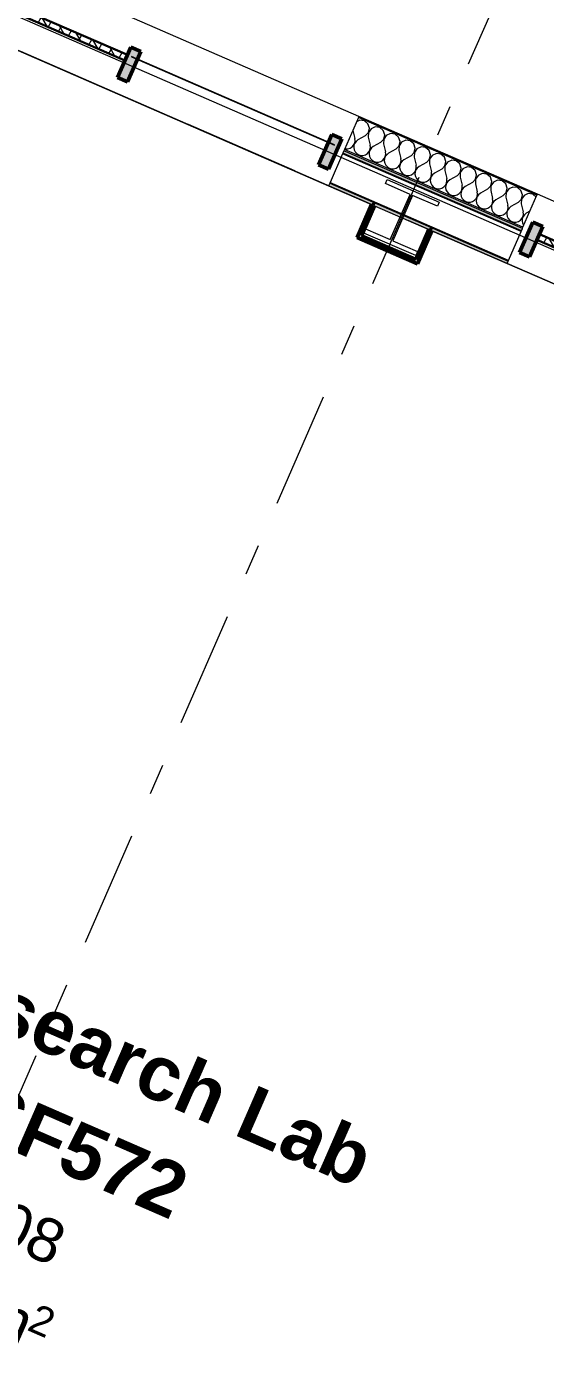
# Model space of a CAD drawing. Header units: millimetres. Extents: x -37281 to 954596, y -59787 to 956680.
# Drawn here: x 879015 to 881381, y -34470 to -28346 of the extents above; entities that cross this region are included whole.
import ezdxf
from ezdxf.enums import TextEntityAlignment as Align

# ---------------------------------------------------------------- set-up
doc = ezdxf.new("R2010")
doc.units = ezdxf.units.MM
doc.header["$MEASUREMENT"] = 0
doc.linetypes.add('Double Dashed', pattern=[1093.611073, 529.166651, -211.666656, 141.111112, -211.666656])
for name, color, linetype, lineweight, true_color in [('A-25-M_Wall_Ext_Pen_No__107', 7, 'Continuous', 15, 0xa6a6a6), ('A-25-M_Wall_Int_Pen_No__107', 7, 'Continuous', 15, 0xa6a6a6), ('A-25-M_Wall_Int_Pen_No__27', 7, 'Continuous', 50, 0x2a2a2a), ('New_A-15-MG_Structural_Grid_Phase_2_Pen_No__222', 7, 'Continuous', 13, 0x65af33), ('New_A-25-M_Curtain_Wall_Pen_No__144', 7, 'Continuous', 0, 0xc8c8c8), ('New_A-25-M_Curtain_Wall_Pen_No__165', 7, 'Continuous', 0, 0x006060), ('New_A-25-M_Curtain_Wall_Pen_No__27', 7, 'Continuous', 50, 0x2a2a2a), ('New_A-25-M_Curtain_Wall_Pen_No__43', 7, 'Continuous', 30, 0x444444), ('New_A-25-M_Wall_Ext_Pen_No__107', 7, 'Continuous', 15, 0xa6a6a6), ('New_A-35-M_FFE-Zone_Pen_No__74', 7, 'Continuous', 20, 0x606060), ('New_ArchiCAD Windows_Pen_No__103', 7, 'Continuous', 15, 0xa6a6a6), ('New_ArchiCAD Windows_Pen_No__23', 7, 'Continuous', 30, 0x2a2a2a), ('New_ArchiCAD Windows_Pen_No__63', 7, 'Continuous', 20, 0x606060)]:
    doc.layers.add(name, color=color, linetype=linetype, lineweight=lineweight, true_color=true_color)
for name, color, linetype in [('A-25-M_Wall_Int', 7, 'Continuous'), ('COLUMN.IFC Import', 7, 'Continuous'), ('New_A-15-MG_Structural_Grid_Phase_2', 7, 'Continuous'), ('New_A-20-M_Floor_Slab', 7, 'Continuous'), ('New_A-25-M_Curtain_Wall', 7, 'Continuous'), ('New_A-25-M_Wall_Ext', 7, 'Continuous'), ('New_A-35-M_FFE-Zone', 7, 'Continuous'), ('New_ArchiCAD Doors', 7, 'Continuous')]:
    doc.layers.add(name, color=color, linetype=linetype)
for name, color, linetype, lineweight in [('COLUMN.IFC Import_Pen_No__2', 8, 'Continuous', 15), ('New_A-20-M_Floor_Slab_Pen_No__89', 8, 'Continuous', 20), ('New_A-25-M_Curtain_Wall_Pen_No__1', 7, 'Continuous', 13), ('New_A-25-M_Wall_Ext_Pen_No__1', 7, 'Continuous', 13), ('New_ArchiCAD Doors_Pen_No__1', 7, 'Continuous', 13), ('New_ArchiCAD Doors_Pen_No__87', 8, 'Continuous', 20), ('New_ArchiCAD Windows_Pen_No__83', 8, 'Continuous', 20), ('New_ArchiCAD Zone Stamps_Pen_No__9', 7, 'Continuous', 13)]:
    doc.layers.add(name, color=color, linetype=linetype, lineweight=lineweight)
doc.styles.add('GENERATED_STYLE_2', font='')
doc.styles.add('GENERATED_STYLE_3', font='')
doc.styles.add('GENERATED_STYLE_4', font='')
doc.styles.get('GENERATED_STYLE_2').set_extended_font_data('Arial', bold=True)
doc.styles.get('GENERATED_STYLE_3').set_extended_font_data('Arial')
doc.styles.get('GENERATED_STYLE_4').set_extended_font_data('Swis721 BT')
pattern_1 = [(60, (864302.5, 0), (-43.30127, 25), []), (120, (864302.5, 0), (43.30127, 25), [])]

# ---------------------------------------------------------------- blocks, each defined once
blk = doc.blocks.new('Research Lab_INB 2308_73_2', base_point=(878207.4, -32607.4))
at = {"layer": 'New_A-35-M_FFE-Zone_Pen_No__74', "linetype": 'Continuous'}
for p, q in [((880588.2, -29156.8), (878988.3, -28459.1)), ((880522.3, -29307.7), (880588.2, -29156.8)), ((880797.6, -29427.7), (880522.3, -29307.7)), ((880863.4, -29276.8), (880797.6, -29427.7)), ((883418.7, -30391), (880863.4, -29276.8))]:
    blk.add_line(p, q, dxfattribs=at)
at = {"layer": 'New_ArchiCAD Zone Stamps_Pen_No__9'}
for tag, height, style, p in [('ROOM_NAME', 250, 'GENERATED_STYLE_2', (878521.7, -32504.4)), ('zoneNameLine2', 250, 'GENERATED_STYLE_2', (878333.3, -32936.5)), ('ROOM_NUMBER', 200, 'GENERATED_STYLE_3', (878144.9, -33357.2)), ('measuredAreaCode', 200, 'GENERATED_STYLE_3', (877987.8, -33717.3)), ('DUMMY_649', 200, 'GENERATED_STYLE_3', (878295.3, -33851.4)), ('DUMMY_650', 200, 'GENERATED_STYLE_3', (878784.6, -34064.8)), ('DUMMY_651', 133.3, 'GENERATED_STYLE_3', (879063.9, -34171.3))]:
    blk.add_attdef(tag, text='', height=height, rotation=336.44041, dxfattribs=dict(at, style=style)).set_placement(p, align=Align.TOP_LEFT)
blk = doc.blocks.new('Slab_14_2', base_point=(829422.8, -33019))
at = {"layer": 'New_A-20-M_Floor_Slab_Pen_No__89', "linetype": 'Continuous', "flags": 128}
blk.add_lwpolyline([(835797.7, -36246.6), (846609.8, -40961.2), (845513.8, -43474.6), (849166.7, -45067.5), (849455.5, -44405), (854577.7, -46638.6), (853018.9, -50213.5), (857347.6, -52101), (859874.2, -46306.9), (865370.5, -48703.5), (865314.1, -48832.8), (876789.2, -53836.5), (882242.3, -41330.7), (881288.2, -40914.7), (882070.4, -39120.9), (882663.1, -39379.3), (882878.6, -38885), (883240, -39042.6), (884524.6, -36096.6), (881673.5, -34853.4), (883643.6, -30335.3), (875291.9, -26693.5), (875235.6, -26822.8), (866165.9, -22868)], dxfattribs=at)
blk = doc.blocks.new('Curtain Wall_30_2', base_point=(864302.5, 0))
at = {"layer": 'New_A-25-M_Curtain_Wall', "linetype": 'Continuous', "lineweight": 0, "true_color": 0x000000}
h = blk.add_hatch(dxfattribs=at)
h.set_pattern_fill('Batt_Insulation_0002', color=178, style=0, pattern_type=2)
h.set_pattern_definition(pattern_1)
h.paths.add_polyline_path([(881766.6, -29471.9), (881354, -29292.4), (881342.8, -29318.1), (881755.5, -29497.5)])
at = {"layer": 'New_A-25-M_Curtain_Wall_Pen_No__144', "linetype": 'Continuous'}
for points in [[(881323.5, -29237.1), (881263.3, -29375.6), (881309.1, -29395.6), (881369.3, -29257.1)], [(881827.8, -29456.5), (881782, -29436.6), (881721.8, -29575), (881767.6, -29595)], [(882240.5, -29636), (882180.3, -29774.5), (882226.1, -29794.4), (882286.4, -29655.9)], [(883157.5, -30034.8), (883097.3, -30173.3), (883143.2, -30193.2), (883203.4, -30054.8)]]:
    blk.add_hatch(color=256, dxfattribs=at).paths.add_polyline_path(points)
at = {"layer": 'New_A-25-M_Curtain_Wall_Pen_No__165', "linetype": 'Continuous', "lineweight": 0, "true_color": 0x001818}
blk.add_hatch(color=168, dxfattribs=at).paths.add_polyline_path([(882243.1, -29680.2), (883169.3, -30083), (883169.7, -30082.1), (882243.5, -29679.3)])
at = {"layer": 'New_ArchiCAD Windows_Pen_No__103', "linetype": 'Continuous'}
for points in [[(881816.5, -29482.6), (881876.1, -29508.6), (881852.2, -29563.6), (881792.6, -29537.7)], [(882205.2, -29717.1), (882145.6, -29691.2), (882169.5, -29636.2), (882229.1, -29662.1)]]:
    blk.add_hatch(color=256, dxfattribs=at).paths.add_polyline_path(points)
at = {"layer": 'New_A-25-M_Curtain_Wall_Pen_No__1', "linetype": 'Continuous'}
for p, q in [((882243.5, -29679.3), (882243.1, -29680.2)), ((882243.1, -29680.2), (883169.3, -30083)), ((883169.7, -30082.1), (882243.5, -29679.3)), ((883169.3, -30083), (883169.7, -30082.1))]:
    blk.add_line(p, q, dxfattribs=at)
at = {"layer": 'New_A-25-M_Curtain_Wall_Pen_No__27', "linetype": 'Continuous'}
for p, q in [((881323.5, -29237.1), (881263.3, -29375.6)), ((881309.1, -29395.6), (881369.3, -29257.1)), ((881369.3, -29257.1), (881323.5, -29237.1)), ((881263.3, -29375.6), (881309.1, -29395.6)), ((881782, -29436.6), (881721.8, -29575)), ((881827.8, -29456.5), (881782, -29436.6)), ((881767.6, -29595), (881827.8, -29456.5)), ((881721.8, -29575), (881767.6, -29595)), ((882240.5, -29636), (882180.3, -29774.5)), ((882286.4, -29655.9), (882240.5, -29636)), ((882226.1, -29794.4), (882286.4, -29655.9)), ((882180.3, -29774.5), (882226.1, -29794.4)), ((883157.5, -30034.8), (883097.3, -30173.3)), ((883143.2, -30193.2), (883203.4, -30054.8)), ((883203.4, -30054.8), (883157.5, -30034.8)), ((883097.3, -30173.3), (883143.2, -30193.2))]:
    blk.add_line(p, q, dxfattribs=at)
at = {"layer": 'New_A-25-M_Curtain_Wall_Pen_No__43', "linetype": 'Continuous'}
for p, q in [((881755.5, -29497.5), (881342.8, -29318.1)), ((881354, -29292.4), (881766.6, -29471.9))]:
    blk.add_line(p, q, dxfattribs=at)
at = {"layer": 'New_ArchiCAD Windows_Pen_No__23', "linetype": 'Continuous'}
for p, q in [((881792.6, -29537.7), (881816.5, -29482.6)), ((881816.5, -29482.6), (881876.1, -29508.6)), ((881876.1, -29508.6), (881852.2, -29563.6)), ((881852.2, -29563.6), (881792.6, -29537.7)), ((882145.6, -29691.2), (882169.5, -29636.2)), ((882169.5, -29636.2), (882229.1, -29662.1)), ((882205.2, -29717.1), (882145.6, -29691.2)), ((882229.1, -29662.1), (882205.2, -29717.1))]:
    blk.add_line(p, q, dxfattribs=at)
at = {"layer": 'New_ArchiCAD Windows_Pen_No__63', "linetype": 'Continuous'}
blk.add_line((882165.5, -29645.4), (881872.1, -29517.7), dxfattribs=at)
at = {"layer": 'New_ArchiCAD Windows_Pen_No__83', "linetype": 'Continuous'}
for p, q in [((881876.1, -29508.6), (882169.5, -29636.2)), ((882145.6, -29691.2), (881852.2, -29563.6))]:
    blk.add_line(p, q, dxfattribs=at)
blk = doc.blocks.new('Curtain Wall_33_2', base_point=(864302.5, 0))
at = {"layer": 'New_A-25-M_Curtain_Wall', "linetype": 'Continuous', "lineweight": 0, "true_color": 0x000000}
h = blk.add_hatch(dxfattribs=at)
h.set_pattern_fill('Batt_Insulation_0002', color=178, style=0, pattern_type=2)
h.set_pattern_definition(pattern_1)
h.paths.add_polyline_path([(878557.4, -28075.1), (878144.8, -27895.6), (878133.6, -27921.3), (878546.3, -28100.8)])
h = blk.add_hatch(dxfattribs=at)
h.set_pattern_fill('Batt_Insulation_0002', color=178, style=0, pattern_type=2)
h.set_pattern_definition(pattern_1)
h.paths.add_polyline_path([(879474.4, -28474), (878603.3, -28095.1), (878592.1, -28120.7), (879463.3, -28499.6)])
at = {"layer": 'New_A-25-M_Curtain_Wall_Pen_No__144', "linetype": 'Continuous'}
for points in [[(875821.7, -26843.3), (875761.5, -26981.8), (875807.3, -27001.7), (875867.6, -26863.2)], [(876738.7, -27242.1), (876678.5, -27380.6), (876724.4, -27400.5), (876784.6, -27262.1)], [(877655.8, -27641), (877595.5, -27779.4), (877641.4, -27799.4), (877701.6, -27660.9)], [(878160.1, -27860.3), (878114.3, -27840.4), (878054, -27978.9), (878099.9, -27998.8)], [(878572.8, -28039.8), (878512.6, -28178.3), (878558.4, -28198.2), (878618.6, -28059.7)], [(879489.8, -28438.6), (879429.6, -28577.1), (879475.4, -28597.1), (879535.7, -28458.6)], [(880452.6, -28857.4), (880406.8, -28837.5), (880346.5, -28975.9), (880392.4, -28995.9)]]:
    blk.add_hatch(color=256, dxfattribs=at).paths.add_polyline_path(points)
at = {"layer": 'New_A-25-M_Curtain_Wall_Pen_No__165', "linetype": 'Continuous', "lineweight": 0, "true_color": 0x001818}
for points in [[(875824.3, -26887.5), (876750.5, -27290.3), (876750.9, -27289.4), (875824.7, -26886.6)], [(876741.3, -27286.3), (877667.5, -27689.2), (877667.9, -27688.2), (876741.7, -27285.4)], [(880418.9, -28884.7), (879492.8, -28481.9), (879492.4, -28482.8), (880418.5, -28885.6)]]:
    blk.add_hatch(color=168, dxfattribs=at).paths.add_polyline_path(points)
at = {"layer": 'New_ArchiCAD Windows_Pen_No__103', "linetype": 'Continuous'}
for points in [[(877690.2, -27687), (877749.9, -27713), (877725.9, -27768), (877666.3, -27742.1)], [(878079, -27921.5), (878019.4, -27895.6), (878043.3, -27840.6), (878102.9, -27866.5)]]:
    blk.add_hatch(color=256, dxfattribs=at).paths.add_polyline_path(points)
at = {"layer": 'New_A-25-M_Curtain_Wall_Pen_No__1', "linetype": 'Continuous'}
for p, q in [((875824.7, -26886.6), (875824.3, -26887.5)), ((875824.3, -26887.5), (876750.5, -27290.3)), ((876750.9, -27289.4), (875824.7, -26886.6)), ((876741.7, -27285.4), (876741.3, -27286.3)), ((876741.3, -27286.3), (877667.5, -27689.2)), ((877667.9, -27688.2), (876741.7, -27285.4)), ((876750.5, -27290.3), (876750.9, -27289.4)), ((877667.5, -27689.2), (877667.9, -27688.2)), ((879492.8, -28481.9), (879492.4, -28482.8)), ((879492.4, -28482.8), (880418.5, -28885.6)), ((880418.9, -28884.7), (879492.8, -28481.9)), ((880418.5, -28885.6), (880418.9, -28884.7))]:
    blk.add_line(p, q, dxfattribs=at)
at = {"layer": 'New_A-25-M_Curtain_Wall_Pen_No__27', "linetype": 'Continuous'}
for p, q in [((875821.7, -26843.3), (875761.5, -26981.8)), ((875807.3, -27001.7), (875867.6, -26863.2)), ((875867.6, -26863.2), (875821.7, -26843.3)), ((875761.5, -26981.8), (875807.3, -27001.7)), ((876738.7, -27242.1), (876678.5, -27380.6)), ((876784.6, -27262.1), (876738.7, -27242.1)), ((876724.4, -27400.5), (876784.6, -27262.1)), ((876678.5, -27380.6), (876724.4, -27400.5)), ((877655.8, -27641), (877595.5, -27779.4)), ((877641.4, -27799.4), (877701.6, -27660.9)), ((877701.6, -27660.9), (877655.8, -27641)), ((877595.5, -27779.4), (877641.4, -27799.4)), ((878114.3, -27840.4), (878054, -27978.9)), ((878099.9, -27998.8), (878160.1, -27860.3)), ((878160.1, -27860.3), (878114.3, -27840.4)), ((878054, -27978.9), (878099.9, -27998.8)), ((878572.8, -28039.8), (878512.6, -28178.3)), ((878618.6, -28059.7), (878572.8, -28039.8)), ((878558.4, -28198.2), (878618.6, -28059.7)), ((878512.6, -28178.3), (878558.4, -28198.2)), ((879489.8, -28438.6), (879429.6, -28577.1)), ((879475.4, -28597.1), (879535.7, -28458.6)), ((879535.7, -28458.6), (879489.8, -28438.6)), ((879429.6, -28577.1), (879475.4, -28597.1)), ((880406.8, -28837.5), (880346.5, -28975.9)), ((880452.6, -28857.4), (880406.8, -28837.5)), ((880392.4, -28995.9), (880452.6, -28857.4)), ((880346.5, -28975.9), (880392.4, -28995.9))]:
    blk.add_line(p, q, dxfattribs=at)
at = {"layer": 'New_A-25-M_Curtain_Wall_Pen_No__43', "linetype": 'Continuous'}
for p, q in [((878546.3, -28100.8), (878133.6, -27921.3)), ((878144.8, -27895.6), (878557.4, -28075.1)), ((878603.3, -28095.1), (879474.4, -28474)), ((879463.3, -28499.6), (878592.1, -28120.7))]:
    blk.add_line(p, q, dxfattribs=at)
at = {"layer": 'New_ArchiCAD Windows_Pen_No__23', "linetype": 'Continuous'}
for p, q in [((877666.3, -27742.1), (877690.2, -27687)), ((877690.2, -27687), (877749.9, -27713)), ((877749.9, -27713), (877725.9, -27768)), ((877725.9, -27768), (877666.3, -27742.1)), ((878019.4, -27895.6), (878043.3, -27840.6)), ((878043.3, -27840.6), (878102.9, -27866.5)), ((878079, -27921.5), (878019.4, -27895.6)), ((878102.9, -27866.5), (878079, -27921.5))]:
    blk.add_line(p, q, dxfattribs=at)
at = {"layer": 'New_ArchiCAD Windows_Pen_No__63', "linetype": 'Continuous'}
blk.add_line((878039.3, -27849.8), (877745.9, -27722.1), dxfattribs=at)
at = {"layer": 'New_ArchiCAD Windows_Pen_No__83', "linetype": 'Continuous'}
for p, q in [((877749.9, -27713), (878043.3, -27840.6)), ((878019.4, -27895.6), (877725.9, -27768))]:
    blk.add_line(p, q, dxfattribs=at)
blk = doc.blocks.new('*X915', base_point=(864302.5, 0))
at = {"layer": 'New_A-25-M_Wall_Ext_Pen_No__107', "linetype": 'Continuous'}
for p, q in [((880535.1, -28772.5), (880519.9, -28779.3)), ((880555.7, -28775.3), (880535.1, -28772.5)), ((880571.8, -28788.5), (880555.7, -28775.3)), ((880503.5, -28816.9), (880503.4, -28819)), ((880503.4, -28819), (880512.2, -28856.1)), ((880559.3, -28843.4), (880573.9, -28828.5)), ((880578.5, -28808.2), (880571.8, -28788.5)), ((880574.2, -28828.7), (880573.3, -28849.5)), ((880573.9, -28828.5), (880578.5, -28808.2)), ((880585.9, -28811.5), (880574.2, -28828.7)), ((880604.9, -28803), (880585.9, -28811.5)), ((880625.6, -28805.8), (880604.9, -28803)), ((880641.6, -28819), (880625.6, -28805.8)), ((880648.4, -28838.7), (880641.6, -28819)), ((880643.7, -28859), (880648.4, -28838.7)), ((880655.7, -28841.9), (880644, -28859.1)), ((880674.8, -28833.4), (880655.7, -28841.9)), ((880695.4, -28836.2), (880674.8, -28833.4)), ((880711.5, -28849.4), (880695.4, -28836.2)), ((880466.6, -28901.6), (880470, -28902.6)), ((880470, -28902.6), (880480.5, -28902.6)), ((880480.5, -28902.6), (880490.6, -28899.6)), ((880490.6, -28899.6), (880499.5, -28894.1)), ((880499.5, -28894.1), (880506.6, -28886.3)), ((880506.6, -28886.3), (880511.3, -28876.9)), ((880507.8, -28886.8), (880506.9, -28897.3)), ((880506.9, -28897.3), (880508.9, -28907.6)), ((880511.5, -28877), (880507.8, -28886.8)), ((880511.3, -28876.9), (880513.2, -28866.5)), ((880517.8, -28868.6), (880511.5, -28877)), ((880513.2, -28866.5), (880512.2, -28856.1)), ((880526.2, -28862.2), (880517.8, -28868.6)), ((880559.3, -28843.4), (880526.2, -28862.2)), ((880573.3, -28849.5), (880582, -28886.5)), ((880581.1, -28907.3), (880583, -28897)), ((880587.7, -28899), (880581.4, -28907.5)), ((880583, -28897), (880582, -28886.5)), ((880596, -28892.6), (880587.7, -28899)), ((880629.1, -28873.8), (880596, -28892.6)), ((880629.1, -28873.8), (880643.7, -28859)), ((880644, -28859.1), (880643.1, -28879.9)), ((880643.1, -28879.9), (880651.9, -28917)), ((880699, -28904.3), (880665.8, -28923.1)), ((880699, -28904.3), (880713.6, -28889.4)), ((880718.2, -28869.1), (880711.5, -28849.4)), ((880713.9, -28889.6), (880712.9, -28910.4)), ((880713.6, -28889.4), (880718.2, -28869.1)), ((880725.6, -28872.4), (880713.9, -28889.6)), ((880744.6, -28863.9), (880725.6, -28872.4)), ((880765.2, -28866.7), (880744.6, -28863.9)), ((880781.3, -28879.9), (880765.2, -28866.7)), ((880788.1, -28899.6), (880781.3, -28879.9)), ((880783.4, -28919.9), (880788.1, -28899.6)), ((880795.4, -28902.8), (880783.7, -28920)), ((880814.4, -28894.3), (880795.4, -28902.8)), ((880835.1, -28897.1), (880814.4, -28894.3)), ((880851.2, -28910.4), (880835.1, -28897.1)), ((880508.9, -28907.6), (880513.6, -28917)), ((880513.6, -28917), (880520.8, -28924.7)), ((880520.8, -28924.7), (880529.7, -28930.2)), ((880529.7, -28930.2), (880539.9, -28933.1)), ((880539.9, -28933.1), (880550.4, -28933)), ((880550.4, -28933), (880560.5, -28930.1)), ((880560.5, -28930.1), (880569.4, -28924.5)), ((880569.4, -28924.5), (880576.4, -28916.8)), ((880576.4, -28916.8), (880581.1, -28907.3)), ((880577.7, -28917.3), (880576.8, -28927.8)), ((880576.8, -28927.8), (880578.7, -28938.1)), ((880581.4, -28907.5), (880577.7, -28917.3)), ((880578.7, -28938.1), (880583.5, -28947.5)), ((880583.5, -28947.5), (880590.6, -28955.2)), ((880590.6, -28955.2), (880599.6, -28960.7)), ((880599.6, -28960.7), (880609.7, -28963.5)), ((880609.7, -28963.5), (880620.2, -28963.5)), ((880620.2, -28963.5), (880630.3, -28960.6)), ((880630.3, -28960.6), (880639.2, -28955)), ((880639.2, -28955), (880646.3, -28947.2)), ((880646.3, -28947.2), (880650.9, -28937.8)), ((880647.5, -28947.7), (880646.6, -28958.2)), ((880646.6, -28958.2), (880648.6, -28968.5)), ((880651.2, -28937.9), (880647.5, -28947.7)), ((880650.9, -28937.8), (880652.9, -28927.5)), ((880657.5, -28929.5), (880651.2, -28937.9)), ((880652.9, -28927.5), (880651.9, -28917)), ((880665.8, -28923.1), (880657.5, -28929.5)), ((880712.9, -28910.4), (880721.7, -28947.4)), ((880720.8, -28968.2), (880722.7, -28957.9)), ((880727.3, -28959.9), (880721.1, -28968.4)), ((880722.7, -28957.9), (880721.7, -28947.4)), ((880735.7, -28953.5), (880727.3, -28959.9)), ((880768.8, -28934.7), (880735.7, -28953.5)), ((880768.8, -28934.7), (880783.4, -28919.9)), ((880783.7, -28920), (880782.8, -28940.8)), ((880782.8, -28940.8), (880791.6, -28977.9)), ((880838.7, -28965.2), (880805.5, -28984)), ((880838.7, -28965.2), (880853.3, -28950.4)), ((880857.9, -28930.1), (880851.2, -28910.4)), ((880853.5, -28950.5), (880852.6, -28971.3)), ((880853.3, -28950.4), (880857.9, -28930.1)), ((880865.3, -28933.3), (880853.5, -28950.5)), ((880884.3, -28924.8), (880865.3, -28933.3)), ((880904.9, -28927.6), (880884.3, -28924.8)), ((880921, -28940.8), (880904.9, -28927.6)), ((880927.7, -28960.5), (880921, -28940.8)), ((880923.1, -28980.8), (880927.7, -28960.5)), ((880935.1, -28963.7), (880923.4, -28980.9)), ((880954.1, -28955.2), (880935.1, -28963.7)), ((880974.8, -28958), (880954.1, -28955.2)), ((880990.8, -28971.3), (880974.8, -28958)), ((880648.6, -28968.5), (880653.3, -28977.9)), ((880653.3, -28977.9), (880660.4, -28985.6)), ((880660.4, -28985.6), (880669.4, -28991.1)), ((880669.4, -28991.1), (880679.5, -28994)), ((880679.5, -28994), (880690, -28993.9)), ((880690, -28993.9), (880700.1, -28991)), ((880700.1, -28991), (880709.1, -28985.4)), ((880709.1, -28985.4), (880716.1, -28977.7)), ((880716.1, -28977.7), (880720.8, -28968.2)), ((880717.3, -28978.2), (880716.4, -28988.7)), ((880716.4, -28988.7), (880718.4, -28999)), ((880721.1, -28968.4), (880717.3, -28978.2)), ((880718.4, -28999), (880723.2, -29008.4)), ((880723.2, -29008.4), (880730.3, -29016.1)), ((880730.3, -29016.1), (880739.3, -29021.6)), ((880739.3, -29021.6), (880749.4, -29024.4)), ((880749.4, -29024.4), (880759.9, -29024.4)), ((880759.9, -29024.4), (880770, -29021.5)), ((880770, -29021.5), (880778.9, -29015.9)), ((880778.9, -29015.9), (880786, -29008.1)), ((880786, -29008.1), (880790.6, -28998.7)), ((880787.2, -29008.6), (880786.3, -29019.1)), ((880786.3, -29019.1), (880788.3, -29029.4)), ((880790.9, -28998.8), (880787.2, -29008.6)), ((880790.6, -28998.7), (880792.5, -28988.4)), ((880797.2, -28990.4), (880790.9, -28998.8)), ((880792.5, -28988.4), (880791.6, -28977.9)), ((880805.5, -28984), (880797.2, -28990.4)), ((880852.6, -28971.3), (880861.4, -29008.3)), ((880860.5, -29029.1), (880862.4, -29018.8)), ((880867, -29020.8), (880860.7, -29029.3)), ((880862.4, -29018.8), (880861.4, -29008.3)), ((880875.4, -29014.4), (880867, -29020.8)), ((880908.5, -28995.6), (880875.4, -29014.4)), ((880908.5, -28995.6), (880923.1, -28980.8)), ((880923.4, -28980.9), (880922.5, -29001.7)), ((880922.5, -29001.7), (880931.2, -29038.8)), ((880978.3, -29026.1), (880945.2, -29044.9)), ((880978.3, -29026.1), (880992.9, -29011.3)), ((880997.6, -28991), (880990.8, -28971.3)), ((880993.2, -29011.4), (880992.3, -29032.2)), ((880992.9, -29011.3), (880997.6, -28991)), ((881004.9, -28994.2), (880993.2, -29011.4)), ((881024, -28985.7), (881004.9, -28994.2)), ((881044.6, -28988.5), (881024, -28985.7)), ((881060.7, -29001.7), (881044.6, -28988.5)), ((881067.4, -29021.4), (881060.7, -29001.7)), ((881062.8, -29041.7), (881067.4, -29021.4)), ((881074.8, -29024.6), (881063.1, -29041.8)), ((881093.8, -29016.2), (881074.8, -29024.6)), ((881114.4, -29018.9), (881093.8, -29016.2)), ((881130.5, -29032.2), (881114.4, -29018.9)), ((880788.3, -29029.4), (880793, -29038.8)), ((880793, -29038.8), (880800.1, -29046.5)), ((880800.1, -29046.5), (880809.1, -29052)), ((880809.1, -29052), (880819.2, -29054.9)), ((880819.2, -29054.9), (880829.7, -29054.8)), ((880829.7, -29054.8), (880839.8, -29051.9)), ((880839.8, -29051.9), (880848.7, -29046.4)), ((880848.7, -29046.4), (880855.8, -29038.6)), ((880855.8, -29038.6), (880860.5, -29029.1)), ((880857, -29039.1), (880856.1, -29049.6)), ((880856.1, -29049.6), (880858.1, -29059.9)), ((880860.7, -29029.3), (880857, -29039.1)), ((880858.1, -29059.9), (880862.8, -29069.3)), ((880862.8, -29069.3), (880870, -29077)), ((880870, -29077), (880878.9, -29082.5)), ((880878.9, -29082.5), (880889.1, -29085.3)), ((880889.1, -29085.3), (880899.6, -29085.3)), ((880899.6, -29085.3), (880909.7, -29082.4)), ((880909.7, -29082.4), (880918.6, -29076.8)), ((880918.6, -29076.8), (880925.6, -29069)), ((880925.6, -29069), (880930.3, -29059.6)), ((880926.9, -29069.5), (880926, -29080)), ((880926, -29080), (880927.9, -29090.3)), ((880930.6, -29059.7), (880926.9, -29069.5)), ((880930.3, -29059.6), (880932.2, -29049.3)), ((880936.9, -29051.3), (880930.6, -29059.7)), ((880932.2, -29049.3), (880931.2, -29038.8)), ((880945.2, -29044.9), (880936.9, -29051.3)), ((880992.3, -29032.2), (881001.1, -29069.3)), ((881000.1, -29090.1), (881002.1, -29079.7)), ((881006.7, -29081.7), (881000.4, -29090.2)), ((881002.1, -29079.7), (881001.1, -29069.3)), ((881015, -29075.3), (881006.7, -29081.7)), ((881048.2, -29056.5), (881015, -29075.3)), ((881048.2, -29056.5), (881062.8, -29041.7)), ((881063.1, -29041.8), (881062.1, -29062.6)), ((881062.1, -29062.6), (881070.9, -29099.7)), ((881118, -29087), (881084.9, -29105.8)), ((881118, -29087), (881132.6, -29072.2)), ((881137.3, -29051.9), (881130.5, -29032.2)), ((881132.9, -29072.3), (881132, -29093.1)), ((881132.6, -29072.2), (881137.3, -29051.9)), ((881144.6, -29055.1), (881132.9, -29072.3)), ((881163.6, -29046.6), (881144.6, -29055.1)), ((881184.3, -29049.4), (881163.6, -29046.6)), ((881200.4, -29062.6), (881184.3, -29049.4)), ((881207.1, -29082.3), (881200.4, -29062.6)), ((881202.5, -29102.6), (881207.1, -29082.3)), ((881214.5, -29085.5), (881202.7, -29102.7)), ((881233.5, -29077.1), (881214.5, -29085.5)), ((881254.1, -29079.9), (881233.5, -29077.1)), ((881270.2, -29093.1), (881254.1, -29079.9)), ((880927.9, -29090.3), (880932.7, -29099.7)), ((880932.7, -29099.7), (880939.8, -29107.5)), ((880939.8, -29107.5), (880948.8, -29112.9)), ((880948.8, -29112.9), (880958.9, -29115.8)), ((880958.9, -29115.8), (880969.4, -29115.7)), ((880969.4, -29115.7), (880979.5, -29112.8)), ((880979.5, -29112.8), (880988.4, -29107.3)), ((880988.4, -29107.3), (880995.5, -29099.5)), ((880995.5, -29099.5), (881000.1, -29090.1)), ((880996.7, -29100), (880995.8, -29110.5)), ((880995.8, -29110.5), (880997.8, -29120.8)), ((881000.4, -29090.2), (880996.7, -29100)), ((880997.8, -29120.8), (881002.5, -29130.2)), ((881002.5, -29130.2), (881009.6, -29137.9)), ((881009.6, -29137.9), (881018.6, -29143.4)), ((881018.6, -29143.4), (881028.7, -29146.2)), ((881028.7, -29146.2), (881039.2, -29146.2)), ((881039.2, -29146.2), (881049.3, -29143.3)), ((881049.3, -29143.3), (881058.3, -29137.7)), ((881058.3, -29137.7), (881065.3, -29129.9)), ((881065.3, -29129.9), (881070, -29120.5)), ((881066.5, -29130.5), (881065.6, -29140.9)), ((881065.6, -29140.9), (881067.6, -29151.2)), ((881070.3, -29120.6), (881066.5, -29130.5)), ((881070, -29120.5), (881071.9, -29110.2)), ((881076.5, -29112.2), (881070.3, -29120.6)), ((881071.9, -29110.2), (881070.9, -29099.7)), ((881084.9, -29105.8), (881076.5, -29112.2)), ((881132, -29093.1), (881140.7, -29130.2)), ((881139.8, -29151), (881141.7, -29140.6)), ((881146.4, -29142.6), (881140.1, -29151.1)), ((881141.7, -29140.6), (881140.7, -29130.2)), ((881154.7, -29136.3), (881146.4, -29142.6)), ((881187.8, -29117.5), (881154.7, -29136.3)), ((881187.8, -29117.5), (881202.5, -29102.6)), ((881202.7, -29102.7), (881201.8, -29123.5)), ((881201.8, -29123.5), (881210.6, -29160.6)), ((881257.7, -29147.9), (881224.6, -29166.7)), ((881257.7, -29147.9), (881272.3, -29133.1)), ((881276.9, -29112.8), (881270.2, -29093.1)), ((881272.6, -29133.2), (881271.7, -29154)), ((881272.3, -29133.1), (881276.9, -29112.8)), ((881284.3, -29116), (881272.6, -29133.2)), ((881303.3, -29107.5), (881284.3, -29116)), ((881324, -29110.3), (881303.3, -29107.5)), ((881339.3, -29122.9), (881324, -29110.3)), ((881067.6, -29151.2), (881072.4, -29160.6)), ((881072.4, -29160.6), (881079.5, -29168.4)), ((881079.5, -29168.4), (881088.4, -29173.9)), ((881088.4, -29173.9), (881098.6, -29176.7)), ((881098.6, -29176.7), (881109.1, -29176.6)), ((881109.1, -29176.6), (881119.2, -29173.7)), ((881119.2, -29173.7), (881128.1, -29168.2)), ((881128.1, -29168.2), (881135.2, -29160.4)), ((881135.2, -29160.4), (881139.8, -29151)), ((881136.4, -29160.9), (881135.5, -29171.4)), ((881135.5, -29171.4), (881137.5, -29181.7)), ((881140.1, -29151.1), (881136.4, -29160.9)), ((881137.5, -29181.7), (881142.2, -29191.1)), ((881142.2, -29191.1), (881149.3, -29198.8)), ((881149.3, -29198.8), (881158.3, -29204.3)), ((881158.3, -29204.3), (881168.4, -29207.1)), ((881168.4, -29207.1), (881178.9, -29207.1)), ((881178.9, -29207.1), (881189, -29204.2)), ((881189, -29204.2), (881197.9, -29198.6)), ((881197.9, -29198.6), (881205, -29190.8)), ((881205, -29190.8), (881209.7, -29181.4)), ((881206.2, -29191.4), (881205.3, -29201.8)), ((881205.3, -29201.8), (881207.3, -29212.2)), ((881209.9, -29181.5), (881206.2, -29191.4)), ((881209.7, -29181.4), (881211.6, -29171.1)), ((881216.2, -29173.1), (881209.9, -29181.5)), ((881211.6, -29171.1), (881210.6, -29160.6)), ((881224.6, -29166.7), (881216.2, -29173.1)), ((881271.7, -29154), (881280.4, -29191.1)), ((881279.5, -29211.9), (881281.4, -29201.5)), ((881286.1, -29203.6), (881279.8, -29212)), ((881281.4, -29201.5), (881280.4, -29191.1)), ((881294.4, -29197.2), (881286.1, -29203.6)), ((881311.1, -29187.7), (881294.4, -29197.2)), ((881207.3, -29212.2), (881212, -29221.5)), ((881212, -29221.5), (881219.2, -29229.3)), ((881219.2, -29229.3), (881228.1, -29234.8)), ((881228.1, -29234.8), (881238.3, -29237.6)), ((881238.3, -29237.6), (881248.8, -29237.5)), ((881248.8, -29237.5), (881258.9, -29234.6)), ((881258.9, -29234.6), (881267.8, -29229.1)), ((881267.8, -29229.1), (881274.8, -29221.3)), ((881274.8, -29221.3), (881279.5, -29211.9)), ((881276.1, -29221.8), (881275.2, -29232.3)), ((881275.2, -29232.3), (881277.1, -29242.6)), ((881279.8, -29212), (881276.1, -29221.8)), ((881277.1, -29242.6), (881281.9, -29252)), ((881281.9, -29252), (881282.7, -29252.8))]:
    blk.add_line(p, q, dxfattribs=at)
blk = doc.blocks.new('Simple Door Opening_8')
at = {"layer": 'New_ArchiCAD Doors_Pen_No__1', "linetype": 'Continuous'}
for p, q in [((2556.1, -4.5), (2556.1, 0)), ((-2556.1, 0), (-2556.1, -4.5)), ((-2556.1, -4.5), (-2556.1, -164.5)), ((2556.1, -164.5), (2556.1, -4.5)), ((-2556.1, -164.5), (-2556.1, -170.5)), ((-2556.1, -170.5), (-2556.1, -182.5)), ((-2556.1, -182.5), (-2556.1, -185.5)), ((2556.1, -170.5), (2556.1, -164.5)), ((2556.1, -182.5), (2556.1, -170.5)), ((2556.1, -185.5), (2556.1, -182.5)), ((-2556.1, -185.5), (-2556.1, -329.5)), ((2556.1, -329.5), (2556.1, -185.5)), ((-2556.1, -329.5), (-2556.1, -332.5)), ((-2556.1, -332.5), (-2556.1, -345)), ((2556.1, -332.5), (2556.1, -329.5)), ((2556.1, -345), (2556.1, -332.5))]:
    blk.add_line(p, q, dxfattribs=at)
at = {"layer": 'New_ArchiCAD Doors_Pen_No__87', "linetype": 'Continuous'}
for p, q in [((-2556.1, 0), (2556.1, 0)), ((2556.1, -345), (-2556.1, -345))]:
    blk.add_line(p, q, dxfattribs=at)
blk = doc.blocks.new('Simple Door Opening_9')
at = {"layer": 'New_ArchiCAD Doors_Pen_No__1', "linetype": 'Continuous'}
for p, q in [((-1056, 0), (-1056, -4.5)), ((-1056, -4.5), (-1056, -164.5)), ((1056, -4.5), (1056, 0)), ((1056, -164.5), (1056, -4.5)), ((-1056, -164.5), (-1056, -170.5)), ((-1056, -170.5), (-1056, -182.5)), ((-1056, -182.5), (-1056, -185.5)), ((1056, -170.5), (1056, -164.5)), ((1056, -182.5), (1056, -170.5)), ((1056, -185.5), (1056, -182.5)), ((-1056, -185.5), (-1056, -329.5)), ((1056, -329.5), (1056, -185.5)), ((-1056, -329.5), (-1056, -332.5)), ((-1056, -332.5), (-1056, -345)), ((1056, -332.5), (1056, -329.5)), ((1056, -345), (1056, -332.5))]:
    blk.add_line(p, q, dxfattribs=at)
at = {"layer": 'New_ArchiCAD Doors_Pen_No__87', "linetype": 'Continuous'}
for p, q in [((-1056, 0), (1056, 0)), ((1056, -345), (-1056, -345))]:
    blk.add_line(p, q, dxfattribs=at)
blk = doc.blocks.new('Wall_271_2', base_point=(886309.1, -31651.4))
at = {"layer": 'A-25-M_Wall_Ext_Pen_No__107', "linetype": 'Continuous'}
for points in [[(880588.2, -29156.8), (880601.9, -29162.8), (880606.9, -29151.3), (880593.2, -29145.3)], [(880849.6, -29270.8), (880863.4, -29276.8), (880868.4, -29265.3), (880854.6, -29259.3)]]:
    blk.add_hatch(color=256, dxfattribs=at).paths.add_polyline_path(points)
at = {"layer": 'New_A-25-M_Wall_Ext_Pen_No__107', "linetype": 'Continuous'}
h = blk.add_hatch(dxfattribs=at)
h.set_pattern_fill('Plaster_0002', color=256, style=0, pattern_type=2)
h.set_pattern_definition([(0, (864302.5, 0), (0, 173.2051), [0, -100]), (0, (864352.5, 86.6), (0, 173.2051), [0, -100])])
h.paths.add_polyline_path([(881344.8, -29110.3), (880530.4, -28755.2), (880528.6, -28759.3), (881343, -29114.5)])
at = {"layer": 'New_A-25-M_Wall_Ext_Pen_No__107', "linetype": 'Continuous', "lineweight": 0, "true_color": 0x535353}
for points in [[(881271.9, -29277.6), (880457.5, -28922.5), (880456.3, -28925.2), (881270.7, -29280.4)], [(881213.1, -29412.4), (880398.7, -29057.2), (880397.5, -29060), (881211.9, -29415.1)]]:
    blk.add_hatch(color=251, dxfattribs=at).paths.add_polyline_path(points)
at = {"layer": 'New_A-25-M_Wall_Ext_Pen_No__107', "linetype": 'Continuous'}
for points in [[(881276.7, -29266.6), (880462.3, -28911.5), (880457.5, -28922.5), (881271.9, -29277.6)], [(880593.2, -29145.3), (880397.5, -29060), (880392.5, -29071.5), (880588.2, -29156.8)], [(880601.9, -29162.8), (880849.6, -29270.8), (880854.6, -29259.3), (880606.9, -29151.3)], [(880863.4, -29276.8), (881206.9, -29426.6), (881211.9, -29415.1), (880868.4, -29265.3)]]:
    blk.add_hatch(color=256, dxfattribs=at).paths.add_polyline_path(points)
at = {"layer": 'New_A-25-M_Wall_Ext_Pen_No__1', "linetype": 'Continuous'}
for p, q in [((881343, -29114.5), (880528.6, -28759.3)), ((881270.7, -29280.4), (880456.3, -28925.2)), ((881271.9, -29277.6), (880457.5, -28922.5)), ((881276.7, -29266.6), (880462.3, -28911.5)), ((881279.1, -29261.1), (880464.7, -28906)), ((880397.5, -29060), (881211.9, -29415.1)), ((881213.1, -29412.4), (880398.7, -29057.2))]:
    blk.add_line(p, q, dxfattribs=at)
at = {"layer": 'New_A-25-M_Wall_Ext_Pen_No__1', "linetype": 'Continuous', "flags": 128}
for points in [[(881344.8, -29110.3), (880530.4, -28755.2)], [(880392.5, -29071.5), (880588.2, -29156.8)], [(880601.9, -29162.8), (880849.6, -29270.8)], [(880863.4, -29276.8), (881206.9, -29426.6)]]:
    blk.add_lwpolyline(points, dxfattribs=at)
at = {"layer": 'New_A-25-M_Wall_Ext', "color": 250, "lineweight": 50, "true_color": 0x2a2a2a}
blk.add_blockref('*X915', (864302.5, 0), dxfattribs=at)
at = {"layer": 'New_ArchiCAD Doors', "color": 251, "linetype": 'Continuous', "lineweight": 20, "true_color": 0x606060, "xscale": -1, "zscale": 1000, "rotation": 336.4404115839876}
for name, p in [('Simple Door Opening_8', (878187.4, -27733.5)), ('Simple Door Opening_9', (882312.8, -29532.4))]:
    blk.add_blockref(name, p, dxfattribs=at)
blk = doc.blocks.new('Wall_401_2', base_point=(880528.3, -29294))
at = {"layer": 'A-25-M_Wall_Int_Pen_No__107', "linetype": 'Continuous'}
blk.add_hatch(color=256, dxfattribs=at).paths.add_polyline_path([(880522.3, -29307.7), (880797.6, -29427.7), (880789.8, -29408), (880542.1, -29300)])
at = {"layer": 'A-25-M_Wall_Int_Pen_No__27', "linetype": 'Continuous', "flags": 128}
for points in [[(880522.3, -29307.7), (880797.6, -29427.7)], [(880789.8, -29408), (880542.1, -29300)]]:
    blk.add_lwpolyline(points, dxfattribs=at)
blk = doc.blocks.new('Wall_402_2', base_point=(880789.8, -29408))
at = {"layer": 'A-25-M_Wall_Int_Pen_No__107', "linetype": 'Continuous'}
blk.add_hatch(color=256, dxfattribs=at).paths.add_polyline_path([(880797.6, -29427.7), (880863.4, -29276.8), (880849.6, -29270.8), (880789.8, -29408)])
at = {"layer": 'A-25-M_Wall_Int_Pen_No__27', "linetype": 'Continuous', "flags": 128}
for points in [[(880849.6, -29270.8), (880789.8, -29408)], [(880797.6, -29427.7), (880863.4, -29276.8)]]:
    blk.add_lwpolyline(points, dxfattribs=at)
blk = doc.blocks.new('Wall_403_2', base_point=(880528.3, -29294))
at = {"layer": 'A-25-M_Wall_Int_Pen_No__107', "linetype": 'Continuous'}
blk.add_hatch(color=256, dxfattribs=at).paths.add_polyline_path([(880542.1, -29300), (880601.9, -29162.8), (880588.2, -29156.8), (880522.3, -29307.7)])
at = {"layer": 'A-25-M_Wall_Int_Pen_No__27', "linetype": 'Continuous', "flags": 128}
for points in [[(880588.2, -29156.8), (880522.3, -29307.7)], [(880542.1, -29300), (880601.9, -29162.8)]]:
    blk.add_lwpolyline(points, dxfattribs=at)
blk = doc.blocks.new('Column 17')
at = {"layer": 'COLUMN.IFC Import_Pen_No__2', "linetype": 'Continuous'}
for p, q in [((-129.4, 133.35), (129.4, 133.35)), ((-129.4, 112.85), (-129.4, 133.35)), ((129.4, 133.35), (129.4, 112.85)), ((-6.4, 112.85), (-129.4, 112.85)), ((-6.4, -112.85), (-6.4, 112.85)), ((6.4, 112.85), (6.4, -112.85)), ((129.4, 112.85), (6.4, 112.85)), ((-129.4, -112.85), (-6.4, -112.85)), ((-129.4, -133.35), (-129.4, -112.85)), ((6.4, -112.85), (129.4, -112.85)), ((129.4, -112.85), (129.4, -133.35)), ((129.4, -133.35), (-129.4, -133.35))]:
    blk.add_line(p, q, dxfattribs=at)
blk = doc.blocks.new('Standard grid marker_17')
at = {"layer": 'New_A-15-MG_Structural_Grid_Phase_2_Pen_No__222', "linetype": 'Double Dashed'}
blk.add_line((1000, 0), (47486.2, 0), dxfattribs=at)
at = {"layer": 'New_A-15-MG_Structural_Grid_Phase_2_Pen_No__222', "style": 'GENERATED_STYLE_4'}
for tag, p in [('AC_MarkerText_1_0', (-500, 43.3)), ('AC_MarkerText_1_1', (48986.2, 43.3))]:
    blk.add_attdef(tag, text='', height=350, rotation=180, dxfattribs=at).set_placement(p, align=Align.MIDDLE_CENTER)
blk = doc.blocks.new('Standard grid marker_14')
at = {"layer": 'New_A-15-MG_Structural_Grid_Phase_2_Pen_No__222', "linetype": 'Double Dashed'}
blk.add_line((20268.4, 0), (27450.4, 0), dxfattribs=at)
at = {"layer": 'New_A-15-MG_Structural_Grid_Phase_2_Pen_No__222', "style": 'GENERATED_STYLE_4'}
for tag, p in [('AC_MarkerText_1_0', (-500, 36.5)), ('AC_MarkerText_1_1', (27950.4, 36.5))]:
    blk.add_attdef(tag, text='', height=350, rotation=270, dxfattribs=at).set_placement(p, align=Align.MIDDLE_CENTER)

msp = doc.modelspace()

# ---------------------------------------------------------------- block references
at = {"layer": 'A-25-M_Wall_Int', "color": 250, "lineweight": 50, "true_color": 0x2a2a2a}
for name, p in [('Wall_403_2', (880528.3, -29294)), ('Wall_402_2', (880789.8, -29408)), ('Wall_401_2', (880528.3, -29294))]:
    msp.add_blockref(name, p, dxfattribs=at)
at = {"layer": 'COLUMN.IFC Import', "linetype": 'Continuous', "zscale": 1000, "rotation": 336.4404115839877}
msp.add_blockref('Column 17', (880724.9, -29216.6), dxfattribs=at)
at = {"layer": 'New_A-15-MG_Structural_Grid_Phase_2', "color": 8, "linetype": 'Continuous', "lineweight": 15, "zscale": 1000}
for name, p, rotation in [('Standard grid marker_17', (891178.9, -33774.9), 156.4404115839929), ('Standard grid marker_14', (870744.4, -52106.2), 66.44041158399293)]:
    msp.add_blockref(name, p, dxfattribs=dict(at, rotation=rotation))
at = {"layer": 'New_A-20-M_Floor_Slab', "color": 8, "linetype": 'Continuous', "lineweight": 20}
msp.add_blockref('Slab_14_2', (829422.8, -33019), dxfattribs=at)
at = {"layer": 'New_A-25-M_Curtain_Wall', "linetype": 'Continuous', "lineweight": 0}
for name in ['Curtain Wall_33_2', 'Curtain Wall_30_2']:
    msp.add_blockref(name, (864302.5, 0), dxfattribs=at)
at = {"layer": 'New_A-25-M_Wall_Ext', "color": 250, "lineweight": 50, "true_color": 0x2a2a2a}
msp.add_blockref('Wall_271_2', (886309.1, -31651.4), dxfattribs=at)
at = {"layer": 'New_A-35-M_FFE-Zone', "linetype": 'Continuous'}
ref = msp.add_blockref('Research Lab_INB 2308_73_2', (878207.4, -32607.4), dxfattribs=at)
ref.add_attrib('ROOM_NAME', 'Research Lab', dxfattribs={"layer": 'New_ArchiCAD Zone Stamps_Pen_No__9', "color": 7, "height": 250, "rotation": 336.44041, "style": 'GENERATED_STYLE_2'}).set_placement((878521.7, -32504.4), align=Align.TOP_LEFT)
ref.add_attrib('ROOM_NUMBER', 'INB 2308', dxfattribs={"layer": 'New_ArchiCAD Zone Stamps_Pen_No__9', "color": 7, "height": 200, "rotation": 336.44041, "style": 'GENERATED_STYLE_3'}).set_placement((878144.9, -33357.2), align=Align.TOP_LEFT)
ref.add_attrib('zoneNameLine2', 'ID. SF572', dxfattribs={"layer": 'New_ArchiCAD Zone Stamps_Pen_No__9', "color": 7, "height": 250, "rotation": 336.44041, "style": 'GENERATED_STYLE_2'}).set_placement((878333.3, -32936.5), align=Align.TOP_LEFT)
ref.add_attrib('DUMMY_650', ' m', dxfattribs={"layer": 'New_ArchiCAD Zone Stamps_Pen_No__9', "color": 7, "height": 200, "rotation": 336.44041, "style": 'GENERATED_STYLE_3'}).set_placement((878784.6, -34064.8), align=Align.TOP_LEFT)
ref.add_attrib('DUMMY_651', '2', dxfattribs={"layer": 'New_ArchiCAD Zone Stamps_Pen_No__9', "color": 7, "height": 133.3, "rotation": 336.44041, "style": 'GENERATED_STYLE_3'}).set_placement((879063.9, -34171.3), align=Align.TOP_LEFT)

doc.saveas('drawing.dxf')
